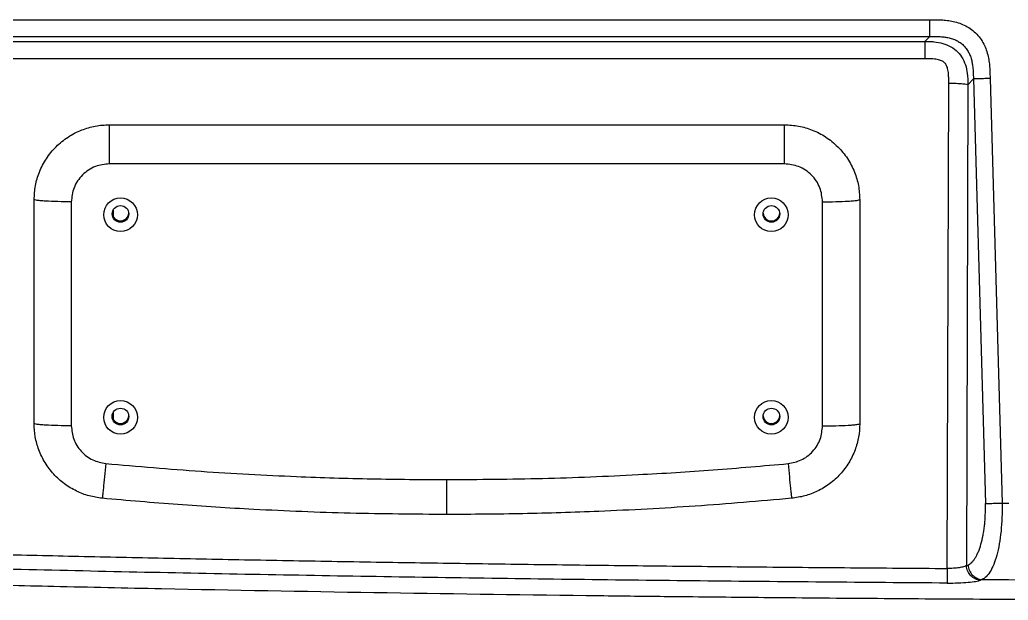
# Model space of a CAD drawing. Extents: x -50 to 28, y -10 to 124.
# Drawn here: x -27.75 to -18.03, y 0.96 to 6.67 of the extents above; entities that cross this region are included whole.
import ezdxf

# ---------------------------------------------------------------- set-up
doc = ezdxf.new("R2010")
doc.units = 0
doc.header["$MEASUREMENT"] = 0
doc.layers.add('GEOMETRY', color=2, linetype='Continuous', lineweight=25)

# ---------------------------------------------------------------- blocks, each defined once
blk = doc.blocks.new('2026 EXCURSION-ENTICE')
at = {"layer": 'GEOMETRY'}
for p, q in [((-16.6812, -72.2551), (-7.3174, -72.2552)), ((-16.6812, -72.4189), (-7.3174, -72.419)), ((-16.6334, -72.4681), (-7.365, -72.4681)), ((-7.365, -72.4681), (-7.3174, -72.419)), ((-7.365, -72.639), (-16.6334, -72.639)), ((-7.1443, -77.6515), (-7.1301, -72.8821)), ((-6.9422, -72.8939), (-6.9563, -77.6247)), ((-6.8872, -72.8373), (-6.9422, -72.8939)), ((-6.8872, -72.8373), (-6.7696, -77.0134)), ((-6.7234, -72.8327), (-6.6059, -77.0088)), ((-15.3832, -73.2875), (-8.7445, -73.2877)), ((-8.7445, -73.6729), (-15.3832, -73.6727)), ((-16.1229, -76.2278), (-16.1229, -74.0244)), ((-15.7573, -74.0454), (-15.7574, -76.2488)), ((-8.3705, -76.2493), (-8.3705, -74.0457)), ((-8.0049, -74.0247), (-8.0049, -76.2284)), ((-15.3432, -74.1927), (-15.3432, -74.1239)), ((-15.3423, -76.1868), (-15.3423, -76.1151)), ((-6.6059, -77.0088), (-6.5387, -77.0092)), ((-6.9563, -77.6247), (-6.9392, -77.6184))]:
    blk.add_line(p, q, dxfattribs=at)
for centre, radius in [((-15.2735, -74.1729), 0.1656), ((-8.8743, -74.1731), 0.1656), ((-15.2738, -74.1647), 0.0819), ((-8.8738, -74.165), 0.0819), ((-15.2735, -76.1656), 0.1656), ((-8.8744, -76.1656), 0.1656), ((-15.2739, -76.1574), 0.0819), ((-8.8739, -76.1577), 0.0819)]:
    blk.add_circle(centre, radius, dxfattribs=at)
for centre, start, end in [((-15.2739, -74.1515), 184.60815, 355.33729), ((-8.8739, -74.1518), 184.60442, 355.34094), ((-15.2739, -76.1443), 184.6058, 355.3396), ((-8.8739, -76.1445), 184.60442, 355.34094)]:
    blk.add_arc(centre, 0.082, start, end, dxfattribs=at)
for points, knots in [([(-7.3174, -72.2552), (-7.3098, -72.2552), (-7.294, -72.2551), (-7.2605, -72.2549), (-7.2156, -72.2554), (-7.1592, -72.2587), (-7.0989, -72.2671), (-7.0377, -72.2823), (-6.9761, -72.3064), (-6.9181, -72.3397), (-6.865, -72.3832), (-6.8199, -72.4349), (-6.7848, -72.4919), (-6.7588, -72.5527), (-6.7417, -72.6134), (-6.7316, -72.6735), (-6.7265, -72.7299), (-6.7248, -72.7748), (-6.724, -72.8086), (-6.7236, -72.8248), (-6.7234, -72.8327)], [0, 0, 0, 0, 0.02347, 0.049179, 0.10392, 0.162508, 0.224547, 0.292647, 0.357656, 0.42905, 0.499291, 0.569565, 0.640977, 0.706044, 0.774206, 0.836293, 0.894942, 0.949766, 0.975522, 1, 1, 1, 1]), ([(-7.3174, -72.419), (-7.3174, -72.413), (-7.3174, -72.4043), (-7.3174, -72.3827), (-7.3174, -72.3697), (-7.3174, -72.3407), (-7.3174, -72.3246), (-7.3174, -72.2907), (-7.3174, -72.2729), (-7.3174, -72.2552)], [0, 0, 0, 0, 0.25, 0.25, 0.5, 0.5, 0.75, 0.75, 1, 1, 1, 1]), ([(-7.365, -72.4681), (-7.3641, -72.4681), (-7.363, -72.4681), (-7.3607, -72.4681), (-7.3597, -72.4681), (-7.3569, -72.4681), (-7.3551, -72.4681), (-7.3495, -72.4681), (-7.3457, -72.4682), (-7.3345, -72.4683), (-7.327, -72.4685), (-7.3046, -72.4692), (-7.2897, -72.47), (-7.2451, -72.4741), (-7.2159, -72.479), (-7.16, -72.495), (-7.1334, -72.5061), (-7.0844, -72.5345), (-7.0621, -72.5518), (-7.0228, -72.5918), (-7.0058, -72.6145), (-6.9781, -72.6642), (-6.9675, -72.6911), (-6.9522, -72.7474), (-6.9476, -72.7768), (-6.9438, -72.8211), (-6.9431, -72.836), (-6.9424, -72.8582), (-6.9423, -72.8656), (-6.9422, -72.8767), (-6.9422, -72.8803), (-6.9422, -72.8858), (-6.9422, -72.8877), (-6.9422, -72.8909), (-6.9422, -72.8924), (-6.9422, -72.8939)], [0, 0, 0, 0, 0.003906, 0.003906, 0.007812, 0.007812, 0.015625, 0.015625, 0.03125, 0.03125, 0.0625, 0.0625, 0.125, 0.125, 0.25, 0.25, 0.375, 0.375, 0.5, 0.5, 0.625, 0.625, 0.75, 0.75, 0.875, 0.875, 0.9375, 0.9375, 0.96875, 0.96875, 0.984375, 0.984375, 0.992188, 0.992188, 1, 1, 1, 1]), ([(-7.365, -72.4681), (-7.365, -72.4746), (-7.365, -72.4836), (-7.365, -72.506), (-7.365, -72.5194), (-7.365, -72.5495), (-7.365, -72.5661), (-7.365, -72.6015), (-7.365, -72.6201), (-7.365, -72.639)], [0, 0, 0, 0, 0.25, 0.25, 0.5, 0.5, 0.75, 0.75, 1, 1, 1, 1]), ([(-7.3174, -72.419), (-7.3107, -72.419), (-7.2957, -72.419), (-7.2655, -72.4191), (-7.2256, -72.42), (-7.1806, -72.4235), (-7.1359, -72.4306), (-7.0946, -72.4414), (-7.054, -72.4577), (-7.0172, -72.479), (-6.9842, -72.5061), (-6.9561, -72.5382), (-6.9336, -72.5744), (-6.9161, -72.6145), (-6.904, -72.6554), (-6.8956, -72.6999), (-6.8908, -72.7447), (-6.8888, -72.7842), (-6.8878, -72.8147), (-6.8874, -72.83), (-6.8872, -72.8373)], [0, 0, 0, 0, 0.02842, 0.063545, 0.127961, 0.197685, 0.254827, 0.319745, 0.378383, 0.440063, 0.499392, 0.558734, 0.620389, 0.67904, 0.743951, 0.801142, 0.87075, 0.935154, 0.968957, 1, 1, 1, 1]), ([(-7.1301, -72.8821), (-7.13, -72.8686), (-7.13, -72.8429), (-7.1308, -72.8066), (-7.1332, -72.7748), (-7.1373, -72.748), (-7.1431, -72.7257), (-7.1519, -72.703), (-7.1641, -72.6843), (-7.1794, -72.6705), (-7.1933, -72.6615), (-7.2103, -72.654), (-7.2316, -72.6476), (-7.2573, -72.643), (-7.2883, -72.6401), (-7.3247, -72.639), (-7.3509, -72.639), (-7.365, -72.639)], [0, 0, 0, 0, 0.09769, 0.18618, 0.262802, 0.328417, 0.381704, 0.429343, 0.504254, 0.540227, 0.57761, 0.623232, 0.673901, 0.737276, 0.811095, 0.898125, 1, 1, 1, 1]), ([(-6.9422, -72.8939), (-6.9492, -72.8923), (-6.9591, -72.8907), (-6.9839, -72.8879), (-6.9988, -72.8866), (-7.0321, -72.8845), (-7.0506, -72.8837), (-7.0894, -72.8825), (-7.1097, -72.8822), (-7.1301, -72.8821)], [0, 0, 0, 0, 0.25, 0.25, 0.5, 0.5, 0.75, 0.75, 1, 1, 1, 1]), ([(-6.7234, -72.8327), (-6.7412, -72.8332), (-6.7589, -72.8337), (-6.7928, -72.8346), (-6.8089, -72.8351), (-6.8379, -72.8359), (-6.8509, -72.8363), (-6.8725, -72.8369), (-6.8811, -72.8371), (-6.8872, -72.8373)], [0, 0, 0, 0, 0.25, 0.25, 0.5, 0.5, 0.75, 0.75, 1, 1, 1, 1]), ([(-16.1229, -74.0244), (-16.1204, -73.9781), (-16.1154, -73.8855), (-16.0738, -73.7484), (-16.0059, -73.6177), (-15.9104, -73.5), (-15.8119, -73.4199), (-15.7249, -73.3692), (-15.6367, -73.3295), (-15.5226, -73.2948), (-15.4297, -73.2899), (-15.3832, -73.2875)], [0, 0, 0, 0, 0.119988, 0.239984, 0.368296, 0.499879, 0.629855, 0.694589, 0.760016, 0.880004, 1, 1, 1, 1]), ([(-15.3832, -73.6727), (-15.3832, -73.6282), (-15.3832, -73.5392), (-15.3832, -73.4308), (-15.3832, -73.3569), (-15.3832, -73.3087), (-15.3832, -73.2945), (-15.3832, -73.2875)], [0, 0, 0, 0, 0.2786127, 0.5575293, 0.706802, 0.8547322, 1, 1, 1, 1]), ([(-8.7445, -73.6729), (-8.7445, -73.6285), (-8.7445, -73.5395), (-8.7445, -73.4311), (-8.7445, -73.3572), (-8.7445, -73.309), (-8.7445, -73.2948), (-8.7445, -73.2877)], [0, 0, 0, 0, 0.278613, 0.557529, 0.706802, 0.854732, 1, 1, 1, 1]), ([(-8.7445, -73.2877), (-8.698, -73.2902), (-8.6051, -73.2952), (-8.4675, -73.3366), (-8.3363, -73.4043), (-8.2182, -73.4995), (-8.1378, -73.5976), (-8.0869, -73.6843), (-8.047, -73.7721), (-8.0122, -73.8858), (-8.0073, -73.9784), (-8.0049, -74.0247)], [0, 0, 0, 0, 0.119988, 0.239984, 0.368296, 0.499879, 0.629855, 0.694589, 0.760016, 0.880004, 1, 1, 1, 1]), ([(-15.3832, -73.6727), (-15.4303, -73.6777), (-15.5029, -73.6854), (-15.5901, -73.7318), (-15.6496, -73.7799), (-15.6979, -73.8393), (-15.7445, -73.9261), (-15.7523, -73.9985), (-15.7573, -74.0454)], [0, 0, 0, 0, 0.239443, 0.369672, 0.5, 0.630227, 0.760557, 1, 1, 1, 1]), ([(-8.3705, -74.0457), (-8.3755, -73.9988), (-8.3832, -73.9264), (-8.4298, -73.8396), (-8.4781, -73.7803), (-8.5377, -73.7321), (-8.6248, -73.6857), (-8.6975, -73.6779), (-8.7445, -73.6729)], [0, 0, 0, 0, 0.239443, 0.369672, 0.5, 0.630227, 0.760557, 1, 1, 1, 1]), ([(-15.7573, -74.0454), (-15.8016, -74.0451), (-15.8904, -74.0445), (-15.9949, -74.0403), (-16.0639, -74.0351), (-16.1074, -74.0302), (-16.1178, -74.0263), (-16.1229, -74.0244)], [0, 0, 0, 0, 0.278613, 0.557529, 0.706802, 0.854732, 1, 1, 1, 1]), ([(-8.3705, -74.0457), (-8.3261, -74.0454), (-8.2374, -74.0448), (-8.1328, -74.0406), (-8.0638, -74.0355), (-8.0203, -74.0306), (-8.01, -74.0267), (-8.0049, -74.0247)], [0, 0, 0, 0, 0.2786127, 0.5575293, 0.706802, 0.8547322, 1, 1, 1, 1]), ([(-15.7574, -76.2488), (-15.8017, -76.2485), (-15.8904, -76.2478), (-15.995, -76.2437), (-16.064, -76.2385), (-16.1075, -76.2336), (-16.1178, -76.2297), (-16.1229, -76.2278)], [0, 0, 0, 0, 0.278613, 0.557529, 0.706802, 0.854732, 1, 1, 1, 1]), ([(-15.4531, -76.9615), (-15.4966, -76.9552), (-15.5836, -76.9425), (-15.71, -76.8932), (-15.8288, -76.8221), (-15.9336, -76.7266), (-16.0191, -76.6137), (-16.079, -76.4891), (-16.1163, -76.359), (-16.1207, -76.2715), (-16.1229, -76.2278)], [0, 0, 0, 0, 0.1206016, 0.2412105, 0.3705973, 0.4999999, 0.6293863, 0.7587892, 0.8793906, 1, 1, 1, 1]), ([(-15.7574, -76.2488), (-15.7528, -76.293), (-15.7432, -76.3848), (-15.6661, -76.5051), (-15.5532, -76.5929), (-15.4624, -76.611), (-15.4186, -76.6198)], [0, 0, 0, 0, 0.2412884, 0.5, 0.7587116, 1, 1, 1, 1]), ([(-8.7094, -76.6204), (-8.6656, -76.6116), (-8.5748, -76.5935), (-8.4618, -76.5057), (-8.3848, -76.3854), (-8.3752, -76.2936), (-8.3705, -76.2493)], [0, 0, 0, 0, 0.2412874, 0.5, 0.7587126, 1, 1, 1, 1]), ([(-8.0049, -76.2284), (-8.0072, -76.2721), (-8.0116, -76.3596), (-8.0489, -76.4897), (-8.1088, -76.6143), (-8.1943, -76.7273), (-8.2991, -76.8227), (-8.418, -76.8938), (-8.5444, -76.9431), (-8.6314, -76.9557), (-8.675, -76.962)], [0, 0, 0, 0, 0.120601, 0.24121, 0.370597, 0.5, 0.629387, 0.75879, 0.879391, 1, 1, 1, 1]), ([(-8.3705, -76.2493), (-8.3262, -76.249), (-8.2375, -76.2484), (-8.1329, -76.2442), (-8.0639, -76.2391), (-8.0204, -76.2342), (-8.0101, -76.2303), (-8.0049, -76.2284)], [0, 0, 0, 0, 0.278613, 0.557529, 0.706802, 0.854732, 1, 1, 1, 1]), ([(-15.4186, -76.6198), (-15.4228, -76.6635), (-15.4311, -76.7509), (-15.441, -76.8504), (-15.4475, -76.9138), (-15.4516, -76.952), (-15.4526, -76.9583), (-15.4531, -76.9615)], [0, 0, 0, 0, 0.278613, 0.557529, 0.706802, 0.854732, 1, 1, 1, 1]), ([(-15.4186, -76.6198), (-15.1063, -76.6469), (-14.4817, -76.7011), (-13.6094, -76.7472), (-12.8034, -76.7735), (-12.3105, -76.7764), (-12.064, -76.7779)], [0, 0, 0, 0, 0.279901, 0.559853, 0.779884, 1, 1, 1, 1]), ([(-12.064, -76.7779), (-11.7503, -76.7756), (-11.123, -76.7709), (-10.2501, -76.7348), (-9.4454, -76.6853), (-8.9547, -76.642), (-8.7094, -76.6204)], [0, 0, 0, 0, 0.2801256, 0.5601268, 0.7800749, 1, 1, 1, 1]), ([(-8.7094, -76.6204), (-8.7052, -76.664), (-8.6969, -76.7514), (-8.687, -76.851), (-8.6805, -76.9143), (-8.6764, -76.9526), (-8.6754, -76.9589), (-8.675, -76.962)], [0, 0, 0, 0, 0.2786127, 0.5575293, 0.706802, 0.8547322, 1, 1, 1, 1]), ([(-12.064, -77.1212), (-12.064, -77.1162), (-12.064, -77.1059), (-12.064, -77.0482), (-12.064, -76.9737), (-12.064, -76.8814), (-12.064, -76.8124), (-12.064, -76.7779)], [0, 0, 0, 0, 0.184619, 0.373982, 0.561855, 0.780815, 1, 1, 1, 1]), ([(-12.064, -77.1212), (-12.3809, -77.1188), (-13.0146, -77.114), (-13.8966, -77.0774), (-14.7095, -77.0272), (-15.2052, -76.9834), (-15.4531, -76.9615)], [0, 0, 0, 0, 0.28013, 0.560132, 0.780079, 1, 1, 1, 1]), ([(-8.675, -76.962), (-8.9904, -76.9894), (-9.6215, -77.044), (-10.5027, -77.0904), (-11.317, -77.1169), (-11.8149, -77.1198), (-12.064, -77.1212)], [0, 0, 0, 0, 0.279905, 0.559858, 0.779887, 1, 1, 1, 1]), ([(-6.9392, -77.6184), (-6.9374, -77.6175), (-6.9339, -77.6158), (-6.9286, -77.6126), (-6.9234, -77.6092), (-6.9182, -77.6054), (-6.913, -77.6012), (-6.9079, -77.5967), (-6.8987, -77.5877), (-6.8855, -77.5727), (-6.8689, -77.5486), (-6.8532, -77.5206), (-6.8337, -77.478), (-6.812, -77.4154), (-6.7948, -77.3419), (-6.7841, -77.2779), (-6.7777, -77.2277), (-6.7729, -77.1758), (-6.7705, -77.1313), (-6.7694, -77.0953), (-6.769, -77.0681), (-6.769, -77.0408), (-6.7694, -77.0225), (-6.7696, -77.0134)], [0, 0, 0, 0, 0.018127, 0.03621, 0.054257, 0.072279, 0.090284, 0.108283, 0.126286, 0.189394, 0.252235, 0.315178, 0.377813, 0.502869, 0.627486, 0.689782, 0.751849, 0.813947, 0.875947, 0.906973, 0.937944, 0.96893, 1, 1, 1, 1]), ([(-6.6059, -77.0088), (-6.6047, -77.0561), (-6.605, -77.1035), (-6.6084, -77.1965), (-6.6115, -77.2421), (-6.6205, -77.3296), (-6.6263, -77.3716), (-6.6403, -77.4502), (-6.6484, -77.4869), (-6.6759, -77.5879), (-6.6982, -77.6427), (-6.7473, -77.7233), (-6.7741, -77.7492), (-6.8018, -77.7604)], [0, 0, 0, 0, 0.125, 0.125, 0.25, 0.25, 0.375, 0.375, 0.5, 0.5, 0.75, 0.75, 1, 1, 1, 1]), ([(-6.7696, -77.0134), (-6.7636, -77.0132), (-6.7549, -77.013), (-6.7333, -77.0124), (-6.7204, -77.012), (-6.6913, -77.0112), (-6.6752, -77.0107), (-6.6413, -77.0098), (-6.6236, -77.0093), (-6.6059, -77.0088)], [0, 0, 0, 0, 0.25, 0.25, 0.5, 0.5, 0.75, 0.75, 1, 1, 1, 1]), ([(-16.8545, -77.5038), (-16.7197, -77.5072), (-16.4489, -77.514), (-16.041, -77.5237), (-15.6296, -77.5331), (-15.2146, -77.5423), (-14.7961, -77.5511), (-14.3741, -77.5595), (-13.9486, -77.5677), (-13.5196, -77.5755), (-13.087, -77.583), (-12.6509, -77.5902), (-12.2113, -77.5971), (-11.7682, -77.6037), (-11.3215, -77.6099), (-10.8713, -77.6158), (-10.4176, -77.6214), (-9.9604, -77.6267), (-9.4997, -77.6316), (-9.0354, -77.6363), (-8.5676, -77.6406), (-8.0963, -77.6446), (-7.6215, -77.6482), (-7.3038, -77.6504), (-7.1443, -77.6515)], [0, 0, 0, 0, 0.041654, 0.08367, 0.126048, 0.168787, 0.211888, 0.255352, 0.299176, 0.343363, 0.387912, 0.432823, 0.478096, 0.523731, 0.569728, 0.616087, 0.662808, 0.709892, 0.757337, 0.805145, 0.853315, 0.901848, 0.950743, 1, 1, 1, 1]), ([(-7.1454, -77.7954), (-7.5501, -77.7928), (-7.955, -77.7897), (-8.7646, -77.7828), (-9.1692, -77.779), (-9.9783, -77.7705), (-10.3827, -77.7659), (-11.1919, -77.7557), (-11.5966, -77.7502), (-12.4062, -77.7382), (-12.8111, -77.7317), (-13.6206, -77.7178), (-14.0254, -77.7104), (-15.2394, -77.6864), (-16.0489, -77.6683), (-16.8585, -77.6477)], [0, 0, 0, 0, 0.125, 0.125, 0.25, 0.25, 0.375, 0.375, 0.5, 0.5, 0.625, 0.625, 0.75, 0.75, 1, 1, 1, 1]), ([(-7.1443, -77.6515), (-7.1444, -77.6695), (-7.1446, -77.6872), (-7.1448, -77.72), (-7.1449, -77.7351), (-7.1451, -77.7611), (-7.1452, -77.7719), (-7.1453, -77.788), (-7.1453, -77.7933), (-7.1454, -77.7954)], [0, 0, 0, 0, 0.25, 0.25, 0.5, 0.5, 0.75, 0.75, 1, 1, 1, 1]), ([(-6.9563, -77.6247), (-6.9632, -77.6287), (-6.9729, -77.6325), (-6.9972, -77.6392), (-7.0119, -77.6422), (-7.0452, -77.6469), (-7.0637, -77.6488), (-7.103, -77.6512), (-7.1237, -77.6517), (-7.1443, -77.6515)], [0, 0, 0, 0, 0.25, 0.25, 0.5, 0.5, 0.75, 0.75, 1, 1, 1, 1]), ([(-6.819, -77.7667), (-6.8362, -77.7658), (-6.8535, -77.7615), (-6.8855, -77.7465), (-6.9003, -77.7359), (-6.9255, -77.7099), (-6.9358, -77.6945), (-6.9507, -77.661), (-6.9551, -77.6429), (-6.9563, -77.6247)], [0, 0, 0, 0, 0.25, 0.25, 0.5, 0.5, 0.75, 0.75, 1, 1, 1, 1]), ([(-6.9392, -77.6184), (-6.938, -77.6366), (-6.9335, -77.6547), (-6.9187, -77.6882), (-6.9083, -77.7036), (-6.8831, -77.7296), (-6.8683, -77.7402), (-6.8363, -77.7552), (-6.819, -77.7595), (-6.8018, -77.7604)], [0, 0, 0, 0, 0.25, 0.25, 0.5, 0.5, 0.75, 0.75, 1, 1, 1, 1]), ([(-7.1454, -77.7954), (-7.1083, -77.7957), (-7.0712, -77.7952), (-7.0013, -77.7927), (-6.9685, -77.7908), (-6.9107, -77.7856), (-6.8855, -77.7824), (-6.8449, -77.7752), (-6.8294, -77.7711), (-6.819, -77.7667)], [0, 0, 0, 0, 0.25, 0.25, 0.5, 0.5, 0.75, 0.75, 1, 1, 1, 1]), ([(-6.8018, -77.7604), (-5.408, -77.7689), (-2.7457, -77.7764), (-0.7765, -77.7745), (0, -77.7744)], [0.7621643, 0.7621643, 0.7621643, 0.7621643, 0.8765503, 0.9999994, 0.9999994, 0.9999994, 0.9999994]), ([(-6.6894, -77.9566), (-6.8685, -77.9555), (-7.2268, -77.9533), (-7.7642, -77.9495), (-8.3016, -77.9453), (-8.8033, -77.9409), (-9.2693, -77.9364), (-9.6579, -77.9325), (-10.1327, -77.9273), (-10.4641, -77.9234), (-10.6938, -77.9206)], [0, 0, 0, 0, 0.1342128, 0.2684153, 0.4026073, 0.5367888, 0.6442596, 0.7517244, 0.8279443, 1, 1, 1, 1])]:
    blk.add_open_spline(points, degree=3, knots=knots, dxfattribs=at)
for points in [[(-15.9295, -77.8299), (-16.2364, -77.8228), (-16.5433, -77.8155), (-16.8502, -77.8078)], [(-14.8696, -77.8529), (-15.2229, -77.8456), (-15.5762, -77.838), (-15.9295, -77.8299)], [(-6.8018, -77.7604), (-6.8075, -77.7626), (-6.8132, -77.7647), (-6.819, -77.7667)], [(-10.6938, -77.9206), (-12.0859, -77.9035), (-13.4777, -77.8814), (-14.8696, -77.8529)], [(-5.0717, -77.9644), (-5.611, -77.9624), (-6.1502, -77.9598), (-6.6894, -77.9566)]]:
    blk.add_open_spline(points, degree=3, dxfattribs=at)

msp = doc.modelspace()

# ---------------------------------------------------------------- block references
msp.add_blockref('2026 EXCURSION-ENTICE', (-11.4819, 78.9272))

doc.saveas('drawing.dxf')
